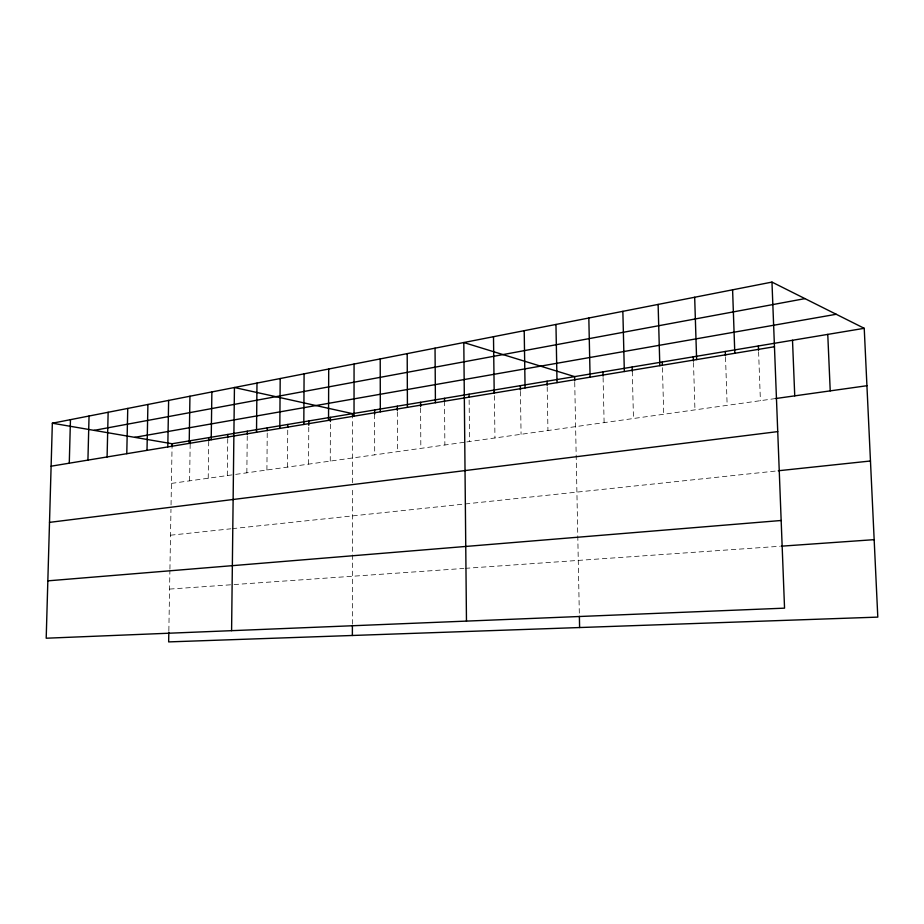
<?xml version="1.0" encoding="UTF-8"?>
<svg xmlns="http://www.w3.org/2000/svg" width="924" height="924" viewBox="0 0 924 924"><rect width="100%" height="100%" fill="white"/><g stroke="black" fill="none" stroke-linecap="round" stroke-linejoin="round"><path stroke-width="0.69" stroke-dasharray="4.62 3.46" d="M352.391 624.174L352.494 486.867M352.494 482.732L352.552 416.505M330.261 461.099L330.376 422.996M308.593 464.137L308.778 426.703M287.48 467.105L287.757 427.304M266.909 469.993L267.255 430.688M246.847 472.811L247.262 434.072M227.292 475.56L227.766 437.295M208.212 478.239L208.743 440.436M189.593 480.85L190.182 443.589M168.849 630.757L169.9 570.605M169.924 569.184L170.975 509.239M171.044 504.931L172.06 446.581M171.425 483.402L234.28 474.578M235.678 474.382L465.442 442.111M466.816 441.915L775.513 398.556M170.513 535.204L230.838 528.805M232.247 528.655L776.911 470.917M169.577 589.085L463.883 568.445M465.28 568.341L779.798 546.28M758.592 351.721L760.406 400.681M725.513 357.149L727.153 405.347M693.485 362.554L694.952 409.875M662.427 367.648L663.732 414.252M632.282 371.309L633.471 418.514M603.095 377.523L604.111 422.638M574.728 382.328L579.348 614.91M547.193 386.844L547.944 430.526M520.431 391.383L521.067 434.292M494.421 395.645L494.952 437.964M469.138 399.953L469.565 441.533M444.525 401.143L444.871 444.998M420.616 408.062L420.836 448.371M397.32 411.873L397.459 451.651M374.636 414.171L374.694 454.851"/><path stroke-width="1.39" d="M352.379 635.481L352.391 625.583M352.552 416.505L352.552 413.652L234.442 387.514L231.589 630.676M354.031 416.17L354.065 364.056M328.54 420.374L328.701 369.023M330.376 421.587L330.388 417.348M303.811 424.463L304.088 373.85M308.778 425.271L308.801 420.951M279.81 428.424L280.191 378.54M287.757 427.304L287.768 424.451M256.514 432.27L256.988 383.09M267.255 430.688L267.279 427.87M247.262 434.072L247.286 431.208M227.766 437.295L227.801 434.453M208.743 440.436L208.778 437.63M211.203 439.755L211.873 391.938M189.201 443.393L189.94 396.234M190.182 443.589L190.228 440.725M167.798 446.927L168.63 400.415M168.826 632.143L168.653 641.903L877.8 617.116L864.229 328.309L771.967 282.097L52.345 423.215L46.2 638.218L784.545 608.154L771.967 282.097M172.06 446.581L172.107 443.751L864.229 328.309M147.008 450.358L147.909 404.481M126.773 453.696L127.755 408.431M107.092 456.953L108.143 412.277M87.93 460.117L89.05 416.019M69.277 463.19L70.455 419.669M94.063 430.376L804.954 298.625M134.731 437.341L836.22 314.276M51.109 466.193L774.462 346.731M775.513 398.556L866.92 385.724M49.503 522.372L777.731 431.612M778.285 470.766L870.466 460.995M47.84 580.85L781.161 520.489M781.196 546.188L874.162 539.662M52.345 423.215L172.107 443.751M827.765 334.384L830.226 390.875M792.503 340.275L794.744 395.853M758.373 345.969L758.535 350.288M732.593 289.824L734.811 353.28M725.328 351.478L725.467 355.728M694.675 297.262L696.627 359.586M693.3 356.814L693.439 361.122M662.265 361.989L662.346 364.818M658.119 304.423L659.817 365.673M632.166 367.013L632.282 371.309M622.857 311.342L624.335 371.529M602.968 371.887L603.06 376.114M588.831 318.018L590.09 377.188M574.705 380.896L574.613 376.611L463.802 342.538L466.47 621.101M579.383 616.32L579.602 627.535M555.959 324.463L557.022 382.64M547.089 381.208L547.158 385.435M524.208 330.688L525.075 387.918M520.351 385.666L520.408 389.951M494.352 389.997L494.386 392.816M493.497 336.706L494.201 393.023M469.08 394.213L469.115 397.077M444.502 398.313L444.525 401.143M435.042 348.175L435.423 402.725M420.582 402.298L420.605 406.618M407.195 353.638L407.426 407.345M397.308 406.19L397.32 410.452M380.214 358.928L380.318 411.827M374.636 409.967L374.636 414.171"/></g></svg>
